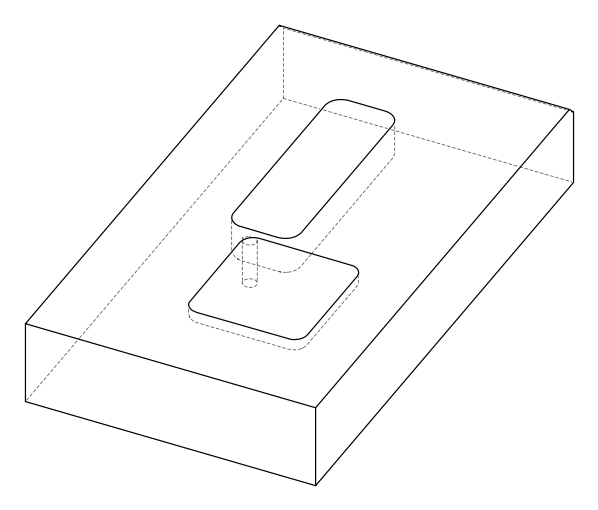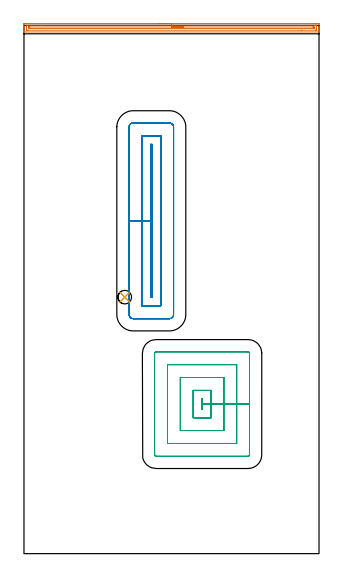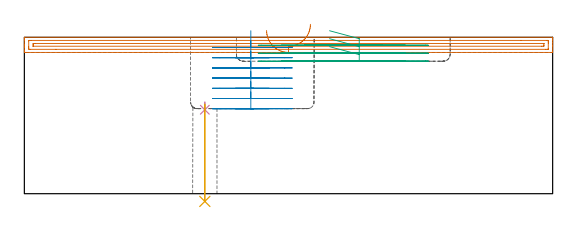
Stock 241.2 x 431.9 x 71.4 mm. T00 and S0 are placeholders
(PLAN: 5 operations, 3 tool changes, 26.1 min)
(1 AREA_MILL | FG_CHAMFER_SURFACE | UGT0205_001 | 5.97 min | 5742 mm3)
(2 MILL_RECTANGULAR_POCKET | POCKET_RECTANGULAR_STRAIGHT | UGT0201_095 | Follow Part, ap 5, ae 75% | 14.39 min | 324903 mm3)
(3 MILL_RECTANGULAR_POCKET_1 | POCKET_RECTANGULAR_STRAIGHT_1 | UGT0201_095 | Follow Part, ap 5, ae 75% | 5.54 min | 110145 mm3)
(4 SPOT_DRILL | STEP1HOLE | NXT0321_9005460120000 | 0.04 min | 7 mm3)
(5 DRILL_THROUGH_HOLE_INTO_CENTER | STEP1HOLE | NXT0301_082 | 0.19 min | 3729 mm3)
(TOOL UGT0205_001 | Chamfer Mill 20 x 3 x 45 deg. | D20 FL50 Z2)
(TOOL UGT0201_095 | End mill 20 mm | D20 R3 FL38 Z4)
(TOOL NXT0321_9005460120000 | NC Spot Drill, 142deg, 12mm, Carbide, Uncoated | D12 PA142 FL30 Z2)
(TOOL NXT0301_082 | Carbide Drill 11.1mm [860.1-1110-033A1-MM 2214] | D11.1 PA140 FL55 Z2)
(OP 1 AREA_MILL)
G17 G21 G94 G90
T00 M6
G54
G17 G0 G90 X110.6 Y433.4 S1061 M3
G43 Z81.4 H0
Z74.5
G94 G1 X110.638 Z73.629 F250.
X110.752 Z72.764
X110.941 Z71.912
X111.203 Z71.08
X111.537 Z70.274
X111.94 Z69.5
X112.408 Z68.764
X112.94 Z68.072
X113.529 Z67.429
X114.172 Z66.84
X114.864 Z66.309
X115.6 Z65.84
X116.374 Z65.437
X117.18 Z65.103
X118.012 Z64.841
X118.864 Z64.652
X119.728 Z64.538
X120.6 Z64.5
X240.598 Y433.399 Z64.501
X240.984 Y433.396 Z64.502
X241.19 Y433.392 Z64.505
X241.2 Y433.018 Z64.879
Y430.388 Z67.507
Y428.941 Z68.956
Y427.759 Z70.136
Y427.148 Z70.752
Y426.766 Z71.133
X241.198 Y426.631 Z71.261
X241.19 Y426.502 Z71.389
X241.044 Y426.5 Z71.4
X0.155
X0.01 Y426.502 Z71.388
X0. Y426.633 Z71.26
Y426.766 Z71.133
Y427.148 Z70.752
Y427.759 Z70.136
Y429.817 Z68.08
Y430.388 Z67.507
Y430.979 Z66.916
Y432.732 Z65.164
X0.003 Y433.018 Z64.879
X0.01 Y433.392 Z64.505
X0.216 Y433.396 Z64.502
X0.602 Y433.4 Z64.5
X120.6
Y431.986 Z65.914
X238.08
X238.814 Y431.985 Z65.915
X238.975 Y431.983 Z65.917
X239.158 Y431.979 Z65.921
X239.191 Y431.974 Z65.926
X239.195 Y431.95 Z65.95
X239.197 Y431.923 Z65.977
X239.2 Y431.762 Z66.138
Y429.133 Z68.767
X239.197 Y428.635 Z69.265
X239.191 Y428.265 Z69.635
X239.171 Y427.921 Z69.979
X238.814 Y427.916 Z69.984
X238.655 Y427.915 Z69.985
X226.765 Y427.914 Z69.986
X3.12
X2.386 Y427.915 Z69.985
X2.225 Y427.916 Z69.984
X2.042 Y427.921 Z69.979
X2.009 Y427.925 Z69.975
X2.005 Y427.95 Z69.95
X2.003 Y427.977 Z69.923
X2. Y428.137 Z69.763
Y430.767 Z67.133
X2.003 Y431.265 Z66.635
X2.009 Y431.635 Z66.265
X2.029 Y431.979 Z65.921
X2.386 Y431.983 Z65.917
X2.545 Y431.985 Z65.915
X14.421 Y431.986 Z65.914
X120.6
Y430.572 Z67.328
X236.137 Y430.571 Z67.329
X236.847 Y430.567 Z67.333
X237.03 Y430.564 Z67.336
X237.19 Y430.549 Z67.351
X237.195 Y430.388 Z67.512
X237.199 Y430.222 Z67.678
X237.196 Y429.512 Z68.388
X237.193 Y429.352 Z68.548
X237.185 Y429.335 Z68.565
X237.168 Y429.333 Z68.567
X237.123 Y429.33 Z68.57
X237.03 Y429.329 Z68.571
X5.063
X4.353 Y429.333 Z68.567
X4.17 Y429.335 Z68.565
X4.01 Y429.351 Z68.549
X4.005 Y429.512 Z68.388
X4.001 Y429.678 Z68.222
X4.004 Y430.388 Z67.512
X4.007 Y430.548 Z67.352
X4.015 Y430.565 Z67.335
X4.032 Y430.567 Z67.333
X4.077 Y430.57 Z67.33
X4.17 Y430.571 Z67.329
X120.6 Y430.572 Z67.328
X121.472 Z67.367
X122.336 Z67.48
X123.188 Z67.669
X124.02 Z67.932
X124.826 Z68.265
X125.6 Z68.668
X126.336 Z69.137
X127.028 Z69.668
X127.671 Z70.257
X128.26 Z70.901
X128.792 Z71.593
X129.26 Z72.328
X129.663 Z73.102
X129.997 Z73.908
X130.259 Z74.74
X130.448 Z75.592
X130.562 Z76.457
X130.6 Z77.328
G0 Z81.4
M5
M2
(OP 2 MILL_RECTANGULAR_POCKET)
G17 G21 G94 G90
T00 M6
G54
G17 G0 G90 X103.4 Y300.677 S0 M3
G43 Z81.4 H0
Z74.4
G94 G1 Y272.1 Z66.743 F250.
Y209.6 F500.
X104.8
Y334.6
X103.4
Y272.1
X96.4
Y202.6
X111.8
Y341.6
X96.4
Y272.1
X85.9
Y195.5
G3 X89.3 Y192.1 R3.4
G1 X118.9
G3 X122.3 Y195.5 R3.4
G1 Y348.7
G3 X118.9 Y352.1 R3.4
G1 X89.3
G3 X85.9 Y348.7 R3.4
G1 Y272.1
Y271.1
G0 X103.4 Y300.677 Z69.743
G1 Y272.1 Z62.086 F250.
Y209.6 F500.
X104.8
Y334.6
X103.4
Y272.1
X96.4
Y202.6
X111.8
Y341.6
X96.4
Y272.1
X85.9
Y195.5
G3 X89.3 Y192.1 R3.4
G1 X118.9
G3 X122.3 Y195.5 R3.4
G1 Y348.7
G3 X118.9 Y352.1 R3.4
G1 X89.3
G3 X85.9 Y348.7 R3.4
G1 Y272.1
Y271.1
G0 X103.4 Y300.677 Z65.086
G1 Y272.1 Z57.429 F250.
Y209.6 F500.
X104.8
Y334.6
X103.4
Y272.1
X96.4
Y202.6
X111.8
Y341.6
X96.4
Y272.1
X85.9
Y195.5
G3 X89.3 Y192.1 R3.4
G1 X118.9
G3 X122.3 Y195.5 R3.4
G1 Y348.7
G3 X118.9 Y352.1 R3.4
G1 X89.3
G3 X85.9 Y348.7 R3.4
G1 Y272.1
Y271.1
G0 X103.4 Y300.677 Z60.429
G1 Y272.1 Z52.771 F250.
Y209.6 F500.
X104.8
Y334.6
X103.4
Y272.1
X96.4
Y202.6
X111.8
Y341.6
X96.4
Y272.1
X85.9
Y195.5
G3 X89.3 Y192.1 R3.4
G1 X118.9
G3 X122.3 Y195.5 R3.4
G1 Y348.7
G3 X118.9 Y352.1 R3.4
G1 X89.3
G3 X85.9 Y348.7 R3.4
G1 Y272.1
Y271.1
G0 X103.4 Y300.677 Z55.771
G1 Y272.1 Z48.114 F250.
Y209.6 F500.
X104.8
Y334.6
X103.4
Y272.1
X96.4
Y202.6
X111.8
Y341.6
X96.4
Y272.1
X85.9
Y195.5
G3 X89.3 Y192.1 R3.4
G1 X118.9
G3 X122.3 Y195.5 R3.4
G1 Y348.7
G3 X118.9 Y352.1 R3.4
G1 X89.3
G3 X85.9 Y348.7 R3.4
G1 Y272.1
Y271.1
G0 X103.4 Y300.677 Z51.114
G1 Y272.1 Z43.457 F250.
Y209.6 F500.
X104.8
Y334.6
X103.4
Y272.1
X96.4
Y202.6
X111.8
Y341.6
X96.4
Y272.1
X85.9
Y195.5
G3 X89.3 Y192.1 R3.4
G1 X118.9
G3 X122.3 Y195.5 R3.4
G1 Y348.7
G3 X118.9 Y352.1 R3.4
G1 X89.3
G3 X85.9 Y348.7 R3.4
G1 Y272.1
Y271.1
G0 X103.4 Y300.677 Z46.457
G1 Y272.1 Z38.8 F250.
Y209.6 F500.
X104.8
Y334.6
X103.4
Y272.1
X96.4
Y202.6
X111.8
Y341.6
X96.4
Y272.1
X85.9
Y195.5
G3 X89.3 Y192.1 R3.4
G1 X118.9
G3 X122.3 Y195.5 R3.4
G1 Y348.7
G3 X118.9 Y352.1 R3.4
G1 X89.3
G3 X85.9 Y348.7 R3.4
G1 Y272.1
Y271.1
G0 Z81.4
M5
M2
(OP 3 MILL_RECTANGULAR_POCKET_1)
G17 G21 G94 G90
T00 M6
G54
G17 G0 G90 X139.344 Y111.1 S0 M3
G43 Z81.4 H0
Z74.4
G94 G1 X152.9 Z70.768 F250.
Y122.3 Z67.767
X145.9
Y126.5 F500.
X145.3
Y118.1
X145.9
Y122.3
X152.9
Y133.5
X138.3
Y111.1
X152.9
Y122.3
X163.4
Y144.
X127.8
Y100.6
X163.4
Y122.3
X173.9
Y154.5
X117.3
Y90.1
X173.9
Y122.3
X184.4
Y163.7
G3 X183.1 Y165. R1.3
G1 X108.1
G3 X106.8 Y163.7 R1.3
G1 Y80.9
G3 X108.1 Y79.6 R1.3
G1 X183.1
G3 X184.4 Y80.9 R1.3
G1 Y122.3
Y123.3
G0 X139.344 Y111.1 Z70.767
G1 X152.9 Z67.134 F250.
Y122.3 Z64.133
X145.9
Y126.5 F500.
X145.3
Y118.1
X145.9
Y122.3
X152.9
Y133.5
X138.3
Y111.1
X152.9
Y122.3
X163.4
Y144.
X127.8
Y100.6
X163.4
Y122.3
X173.9
Y154.5
X117.3
Y90.1
X173.9
Y122.3
X184.4
Y163.7
G3 X183.1 Y165. R1.3
G1 X108.1
G3 X106.8 Y163.7 R1.3
G1 Y80.9
G3 X108.1 Y79.6 R1.3
G1 X183.1
G3 X184.4 Y80.9 R1.3
G1 Y122.3
Y123.3
G0 X139.344 Y111.1 Z67.133
G1 X152.9 Z63.501 F250.
Y122.3 Z60.5
X145.9
Y126.5 F500.
X145.3
Y118.1
X145.9
Y122.3
X152.9
Y133.5
X138.3
Y111.1
X152.9
Y122.3
X163.4
Y144.
X127.8
Y100.6
X163.4
Y122.3
X173.9
Y154.5
X117.3
Y90.1
X173.9
Y122.3
X184.4
Y163.7
G3 X183.1 Y165. R1.3
G1 X108.1
G3 X106.8 Y163.7 R1.3
G1 Y80.9
G3 X108.1 Y79.6 R1.3
G1 X183.1
G3 X184.4 Y80.9 R1.3
G1 Y122.3
Y123.3
G0 Z81.4
M5
M2
(OP 4 SPOT_DRILL)
G17 G21 G94 G90
T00 M6
G54
G17 G0 G90 X82.4 Y209.7 S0 M3
G43 Z81.4 H0
G94 G81 G98 Z38.322 F250. R41.8
G80
M5
M2
(OP 5 DRILL_THROUGH_HOLE_INTO_CENTER)
G17 G21 G94 G90
T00 M6
G54
G17 G0 G90 X82.4 Y209.7 S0 M3
G43 Z81.4 H1
G94 G73 G98 Z-3.52 F250. Q10.58 R40.8
G80
M5
M2
